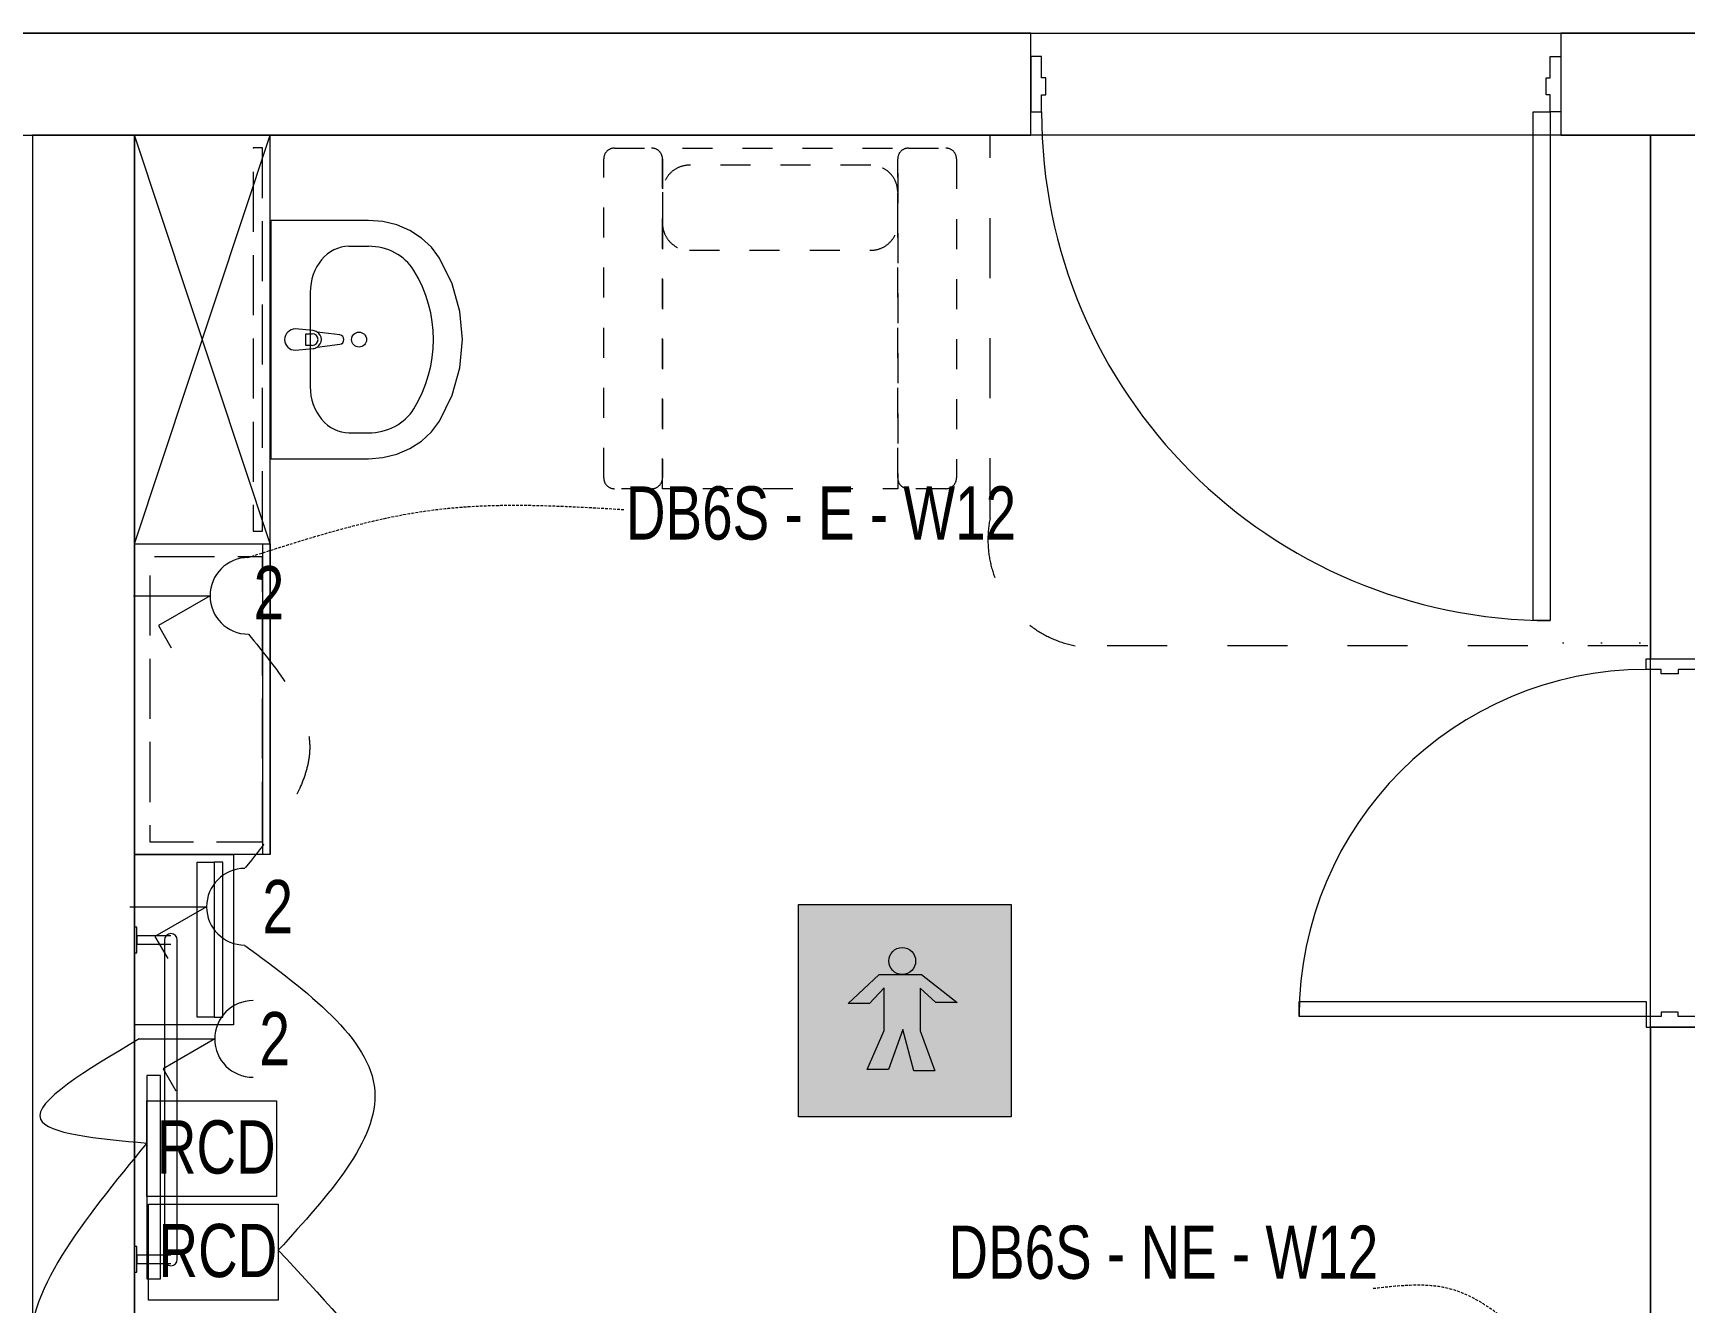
# Model space of a CAD drawing. Header units: millimetres. Extents: x -12392 to 16131, y -4930 to 15514.
# Drawn here: x -5439 to -1559, y -1610 to 1373 of the extents above; entities that cross this region are included whole.
import ezdxf

# ---------------------------------------------------------------- set-up
doc = ezdxf.new("R2010")
doc.units = ezdxf.units.MM
for name, pattern in [('IMPORT-Dashed', [282.222223, 141.111112, -141.111112]), ('IMPORT-Hidden Line', [195.611112, 141.111112, -54.5]), ('IMPORT-Insulation 90', [90, 0, -90, 0, 0]), ('IMPORT-Small Dashed', [141.111111, 70.555556, -70.555556]), ('WSP_NZ_Hidden', [9.5, 6.5, -3])]:
    doc.linetypes.add(name, pattern=pattern)
for name, color, linetype, lineweight in [('_Non Essential Power', 1, 'Continuous', 13), ('A-Des_ Columns', 250, 'Continuous', 13), ('A-Des_ Columns_Pen_No__183', 7, 'Continuous', 18), ('A-Des_ Columns_Pen_No__81', 251, 'Continuous', 18), ('A-Des_ Fittings General_Pen_No__1', 250, 'Continuous', 13), ('A-Des_ Fittings General_Pen_No__81', 251, 'Continuous', 18), ('A-Des_ Fittings Joinery_Pen_No__81', 251, 'Continuous', 18), ('A-Des_ Fittings Plumbing', 250, 'Continuous', 13), ('A-Des_ Fittings Plumbing_Pen_No__81', 251, 'Continuous', 18), ('A-Des_ Walls', 250, 'Continuous', 13), ('A-Des_ Walls_Pen_No__81', 251, 'Continuous', 18), ('ARCHICAD Doors_Pen_No__81', 251, 'Continuous', 18), ('Essential Power - MEC1', 1, 'Continuous', 13), ('L06 Enlarged Ground Proposed Plan 01_GFEnlarged Proposed Plan 01_dwg', 8, 'Continuous', 13), ('New_A-Des_ Fittings General_Pen_No__1', 250, 'Continuous', 13), ('New_A-Des_ Furniture - Room Chairs _Pen_No__4', 7, 'Continuous', 18), ('New_A-Des_ Zones_Pen_No__94', 7, 'Continuous', 18), ('Non-Essential Power - MEC', 10, 'Continuous', 13)]:
    doc.layers.add(name, color=color, linetype=linetype, lineweight=lineweight)
doc.styles.add('Arial Narrow', font='ARIALN.TTF', dxfattribs={"width": 0.9, "height": 125})

# ---------------------------------------------------------------- blocks, each defined once
blk = doc.blocks.new('L06 Enlarged Ground Proposed Plan 01_GFEnlarged Proposed Plan 01_dwg_Towel Rail _1377_14__1-12186541-NEW GROUND FLOOR LAYOUT - ELECTRICAL PROPOSED PLAN 01')
at = {"layer": 'A-Des_ Fittings General_Pen_No__81', "color": 254}
blk.add_line((-5100.3, -1507.2), (-5100.3, -757.2), dxfattribs=at)
at = {"layer": 'A-Des_ Fittings General_Pen_No__81', "color": 254, "flags": 128}
for points in [[(-5195.3, -727.2), (-5200.3, -727.2), (-5200.3, -787.2), (-5195.3, -787.2)], [(-5195.3, -1477.2), (-5200.3, -1477.2), (-5200.3, -1537.2), (-5195.3, -1537.2)]]:
    blk.add_lwpolyline(points, close=True, dxfattribs=at)
for points in [[(-5115.3, -747.2), (-5195.3, -747.2), (-5195.3, -767.2), (-5115.3, -767.2)], [(-5130.3, -757.2), (-5130.3, -1132.2), (-5130.3, -1507.2)], [(-5115.3, -1497.2), (-5195.3, -1497.2), (-5195.3, -1517.2), (-5115.3, -1517.2)]]:
    blk.add_lwpolyline(points, dxfattribs=at)
at = {"layer": 'A-Des_ Fittings General_Pen_No__81', "color": 254}
for centre, start, end in [((-5115.3, -757.2), 0, 180), ((-5115.3, -1507.2), 180, 0)]:
    blk.add_arc(centre, 15, start, end, dxfattribs=at)
blk = doc.blocks.new('L06 Enlarged Ground Proposed Plan 01_GFEnlarged Proposed Plan 01_dwg_Slab_27_1-12186611-NEW GROUND FLOOR LAYOUT - ELECTRICAL PROPOSED PLAN 01')
at = {"layer": 'A-Des_ Fittings Joinery_Pen_No__81', "color": 254, "flags": 128}
blk.add_lwpolyline([(-5171.7, -1553.4), (-5139.6, -1553.4), (-5139.6, -1075.7), (-5171.7, -1075.7)], close=True, dxfattribs=at)
blk = doc.blocks.new('L06 Enlarged Ground Proposed Plan 01_GFEnlarged Proposed Plan 01_dwg_CI Tools Door_7__1-12186635-NEW GROUND FLOOR LAYOUT - ELECTRICAL PROPOSED PLAN 01')
at = {"layer": 'ARCHICAD Doors_Pen_No__81', "color": 254, "flags": 128}
for points in [[(-3060.3, 1228.3), (-3060.3, 1268.3), (-3070.3, 1268.3), (-3070.3, 1318.3), (-3095.3, 1318.3), (-3095.3, 1188.3), (-3070.3, 1188.3), (-3070.3, 1228.3), (-3060.3, 1228.3), (-3060.3, 1268.3), (-3070.3, 1268.3), (-3070.3, 1318.3), (-3095.3, 1318.3), (-3095.3, 1188.3), (-3070.3, 1188.3), (-3070.3, 1228.3)], [(-1885.3, 1228.3), (-1885.3, 1268.3), (-1875.3, 1268.3), (-1875.3, 1318.3), (-1850.3, 1318.3), (-1850.3, 1188.3), (-1875.3, 1188.3), (-1875.3, 1228.3), (-1885.3, 1228.3), (-1885.3, 1268.3), (-1875.3, 1268.3), (-1875.3, 1318.3), (-1850.3, 1318.3), (-1850.3, 1188.3), (-1875.3, 1188.3), (-1875.3, 1228.3)], [(-1915.3, -6.7), (-1915.3, 1188.3), (-1875.3, 1188.3), (-1875.3, -6.7), (-1915.3, -6.7), (-1915.3, 1188.3), (-1875.3, 1188.3), (-1875.3, -6.7)]]:
    blk.add_lwpolyline(points, close=True, dxfattribs=at)
at = {"layer": 'ARCHICAD Doors_Pen_No__81', "color": 254}
blk.add_arc((-1875.3, 1188.3), 1195, 180, 270, dxfattribs=at)
blk = doc.blocks.new('L06 Enlarged Ground Proposed Plan 01_GFEnlarged Proposed Plan 01_dwg_Wall_7_1-12186640-NEW GROUND FLOOR LAYOUT - ELECTRICAL PROPOSED PLAN 01')
at = {"layer": 'A-Des_ Walls', "color": 10, "flags": 128}
for points in [[(-7645.3, 1188.3), (-7645.3, 1133.3), (-3095.3, 1133.3), (-3095.3, 1188.3), (-3095.3, 1318.3), (-3095.3, 1373.3), (-7645.3, 1373.3), (-7645.3, 1318.3)], [(-1850.3, 1133.3), (2679.7, 1133.3), (2679.7, 1188.3), (2679.7, 1318.3), (2679.7, 1373.3), (-1850.3, 1373.3), (-1850.3, 1318.3), (-1850.3, 1188.3)]]:
    blk.add_lwpolyline(points, close=True, dxfattribs=at)
at = {"layer": 'A-Des_ Walls_Pen_No__81', "color": 254}
for p, q in [((-5200.3, 1133.3), (-3095.3, 1133.3)), ((-1850.3, 1133.3), (369.7, 1133.3))]:
    blk.add_line(p, q, dxfattribs=at)
at = {"layer": 'A-Des_ Walls_Pen_No__81', "color": 254, "flags": 128}
for points in [[(-3095.3, 1188.3), (-3095.3, 1318.3), (-3095.3, 1373.3), (-7645.3, 1373.3), (-7645.3, 1318.3), (-7645.3, 1188.3)], [(2679.7, 1188.3), (2679.7, 1318.3), (2679.7, 1373.3), (-1850.3, 1373.3), (-1850.3, 1318.3), (-1850.3, 1188.3)]]:
    blk.add_lwpolyline(points, dxfattribs=at)
blk.add_blockref('L06 Enlarged Ground Proposed Plan 01_GFEnlarged Proposed Plan 01_dwg_CI Tools Door_7__1-12186635-NEW GROUND FLOOR LAYOUT - ELECTRICAL PROPOSED PLAN 01', (0, 0))
blk = doc.blocks.new('L06 Enlarged Ground Proposed Plan 01_GFEnlarged Proposed Plan 01_dwg_Wall_14_1-12186658-NEW GROUND FLOOR LAYOUT - ELECTRICAL PROPOSED PLAN 01')
at = {"layer": 'A-Des_ Walls', "color": 10, "flags": 128}
blk.add_lwpolyline([(-5440.3, 1133.3), (-5440.3, -3866.7), (-5200.3, -3866.7), (-5200.3, 1133.3)], close=True, dxfattribs=at)
at = {"layer": 'A-Des_ Walls_Pen_No__81', "color": 254}
for p, q in [((-5440.3, 1133.3), (-5440.3, -996.7)), ((-5200.3, -3866.7), (-5200.3, 1133.3)), ((-5440.3, -1116.7), (-5440.3, -3866.7))]:
    blk.add_line(p, q, dxfattribs=at)
blk = doc.blocks.new('L06 Enlarged Ground Proposed Plan 01_GFEnlarged Proposed Plan 01_dwg_CI Tools Door_16__1-12186667-NEW GROUND FLOOR LAYOUT - ELECTRICAL PROPOSED PLAN 01')
at = {"layer": 'ARCHICAD Doors_Pen_No__81', "color": 254, "flags": 128}
for points in [[(-1575.3, -131.7), (-1615.3, -131.7), (-1615.3, -121.7), (-1650.3, -121.7), (-1650.3, -96.7), (-1510.3, -96.7), (-1510.3, -121.7), (-1575.3, -121.7), (-1575.3, -131.7), (-1615.3, -131.7), (-1615.3, -121.7), (-1650.3, -121.7), (-1650.3, -96.7), (-1510.3, -96.7), (-1510.3, -121.7), (-1575.3, -121.7)], [(-2465.3, -901.7), (-1650.3, -901.7), (-1650.3, -936.7), (-2465.3, -936.7), (-2465.3, -901.7), (-1650.3, -901.7), (-1650.3, -936.7), (-2465.3, -936.7)], [(-1575.3, -926.7), (-1615.3, -926.7), (-1615.3, -936.7), (-1650.3, -936.7), (-1650.3, -961.7), (-1510.3, -961.7), (-1510.3, -936.7), (-1575.3, -936.7), (-1575.3, -926.7), (-1615.3, -926.7), (-1615.3, -936.7), (-1650.3, -936.7), (-1650.3, -961.7), (-1510.3, -961.7), (-1510.3, -936.7), (-1575.3, -936.7)]]:
    blk.add_lwpolyline(points, close=True, dxfattribs=at)
at = {"layer": 'ARCHICAD Doors_Pen_No__81', "color": 254}
blk.add_arc((-1650.3, -936.7), 815, 90, 180, dxfattribs=at)
blk = doc.blocks.new('L06 Enlarged Ground Proposed Plan 01_GFEnlarged Proposed Plan 01_dwg_Wall_23_1-12186668-NEW GROUND FLOOR LAYOUT - ELECTRICAL PROPOSED PLAN 01')
at = {"layer": 'A-Des_ Walls', "color": 10, "flags": 128}
for points in [[(-1640.3, 1133.3), (-1640.3, -96.7), (-1520.3, -96.7), (-1520.3, 1133.3)], [(-1520.3, -961.7), (-1640.3, -961.7), (-1640.3, -1936.7), (-1520.3, -1936.7)]]:
    blk.add_lwpolyline(points, close=True, dxfattribs=at)
at = {"layer": 'A-Des_ Walls_Pen_No__81', "color": 254, "flags": 128}
for points in [[(-1640.3, -96.7), (-1520.3, -96.7), (-1520.3, 1133.3), (-1640.3, 1133.3), (-1640.3, -96.7)], [(-1520.3, -996.7), (-1520.3, -961.7), (-1640.3, -961.7), (-1640.3, -1936.7), (-1520.3, -1936.7), (-1520.3, -1116.7)]]:
    blk.add_lwpolyline(points, dxfattribs=at)
blk.add_blockref('L06 Enlarged Ground Proposed Plan 01_GFEnlarged Proposed Plan 01_dwg_CI Tools Door_16__1-12186667-NEW GROUND FLOOR LAYOUT - ELECTRICAL PROPOSED PLAN 01', (0, 0))
blk = doc.blocks.new('L06 Enlarged Ground Proposed Plan 01_GFEnlarged Proposed Plan 01_dwg_Basin 24_46__1-12186900-NEW GROUND FLOOR LAYOUT - ELECTRICAL PROPOSED PLAN 01')
at = {"layer": 'A-Des_ Fittings Plumbing', "color": 10, "flags": 128}
blk.add_lwpolyline([(-4880.3, 373.3), (-4651.2, 373.3), (-4617.5, 376), (-4584.9, 384), (-4554.3, 397.1), (-4526.9, 414.8), (-4503.5, 436.6), (-4484.7, 461.8), (-4454.8, 522.7), (-4436.5, 587.1), (-4430.3, 653.3), (-4436.5, 719.5), (-4454.8, 784), (-4484.7, 844.8), (-4503.5, 870), (-4526.9, 891.8), (-4554.3, 909.5), (-4584.9, 922.6), (-4617.5, 930.6), (-4651.2, 933.3), (-4880.3, 933.3)], close=True, dxfattribs=at)
at = {"layer": 'A-Des_ Fittings Plumbing_Pen_No__81', "color": 254}
for p, q in [((-4697, 872.4), (-4651.2, 872.4)), ((-4788, 764.2), (-4788, 542.4)), ((-4781, 674.3), (-4823, 678.3)), ((-4718.6, 664.4), (-4771.5, 671)), ((-4823, 628.3), (-4781, 632.3)), ((-4771.5, 635.6), (-4718.6, 642.2)), ((-4697, 434.2), (-4651.2, 434.2))]:
    blk.add_line(p, q, dxfattribs=at)
at = {"layer": 'A-Des_ Fittings Plumbing_Pen_No__81', "color": 254, "flags": 128}
blk.add_lwpolyline([(-4880.3, 373.3), (-4651.2, 373.3), (-4617.5, 376), (-4584.9, 384), (-4554.3, 397.1), (-4526.9, 414.8), (-4503.5, 436.6), (-4484.7, 461.8), (-4454.8, 522.7), (-4436.5, 587.1), (-4430.3, 653.3), (-4436.5, 719.5), (-4454.8, 784), (-4484.7, 844.8), (-4503.5, 870), (-4526.9, 891.8), (-4554.3, 909.5), (-4584.9, 922.6), (-4617.5, 930.6), (-4651.2, 933.3), (-4880.3, 933.3)], close=True, dxfattribs=at)
blk.add_lwpolyline([(-4783.2, 639.7), (-4798.1, 639.7), (-4798.1, 666.9), (-4783.2, 666.9)], dxfattribs=at)
at = {"layer": 'A-Des_ Fittings Plumbing_Pen_No__81', "color": 254}
blk.add_circle((-4673.2, 653.3), 17.5, dxfattribs=at)
for centre, radius, start, end in [((-4823, 653.3), 25, 90, 270), ((-4783.2, 653.3), 13.6, 270, 90), ((-4782.9, 653.3), 21.1, 57.229, 84.8304), ((-4782.9, 653.3), 21.1, 302.771, 57.229), ((-4720, 653.3), 11.2, 277.1389, 82.8611), ((-4782.9, 653.3), 21.1, 275.1696, 302.771)]:
    blk.add_arc(centre, radius, start, end, dxfattribs=at)
for centre, major_axis, ratio, start_param, end_param in [((-4697, 764.1), (0, 108.3), 0.83962, 0, 1.570796), ((-4651.2, 764.2), (121.2, 0), 0.892754, 0.496975, 1.570796), ((-4880.3, 653.3), (381.8, 0), 0.892754, 5.78621, 6.78016), ((-4697, 542.5), (0, 108.3), 0.83962, 1.570796, 3.141593), ((-4651.2, 542.4), (-121.2, 0), 0.892754, 1.570796, 2.644618)]:
    blk.add_ellipse(centre, major_axis=major_axis, ratio=ratio, start_param=start_param, end_param=end_param, dxfattribs=at)
blk = doc.blocks.new('L06 Enlarged Ground Proposed Plan 01_GFEnlarged Proposed Plan 01_dwg_Overstuffed Chair 24-12186953-NEW GROUND FLOOR LAYOUT - ELECTRICAL PROPOSED PLAN 01')
at = {"layer": 'New_A-Des_ Furniture - Room Chairs _Pen_No__4', "color": 253, "linetype": 'IMPORT-Small Dashed'}
for p, q in [((-4073.3, 1103), (-3986, 1103)), ((-3382.7, 1103), (-3295.3, 1103)), ((-4098.7, 328.4), (-4098.7, 1077.6)), ((-3960.6, 1077.6), (-3960.6, 328.4)), ((-3471.6, 1063), (-3897.1, 1063)), ((-3408.1, 328.4), (-3408.1, 1077.6)), ((-3269.9, 1077.6), (-3269.9, 328.4)), ((-3960.6, 999.5), (-3960.6, 926.5)), ((-3408.1, 926.5), (-3408.1, 999.5)), ((-3897.1, 863), (-3471.6, 863)), ((-3986, 303), (-4073.3, 303)), ((-3295.3, 303), (-3382.7, 303))]:
    blk.add_line(p, q, dxfattribs=at)
at = {"layer": 'New_A-Des_ Furniture - Room Chairs _Pen_No__4', "color": 253, "linetype": 'IMPORT-Small Dashed', "flags": 128}
blk.add_lwpolyline([(-3960.6, 303), (-3960.6, 1103), (-3408.1, 1103), (-3408.1, 303)], close=True, dxfattribs=at)
at = {"layer": 'New_A-Des_ Furniture - Room Chairs _Pen_No__4', "color": 253, "linetype": 'IMPORT-Small Dashed'}
for centre, radius, start, end in [((-4073.3, 1077.6), 25.4, 90, 180), ((-3986, 1077.6), 25.4, 0, 90), ((-3382.7, 1077.6), 25.4, 90, 180), ((-3295.3, 1077.6), 25.4, 0, 90), ((-3897.1, 999.5), 63.5, 90, 180), ((-3471.6, 999.5), 63.5, 360, 90), ((-3897.1, 926.5), 63.5, 180, 270), ((-3471.6, 926.5), 63.5, 270, 360), ((-4073.3, 328.4), 25.4, 180, 270), ((-3986, 328.4), 25.4, 270, 0), ((-3382.7, 328.4), 25.4, 180, 270), ((-3295.3, 328.4), 25.4, 270, 0)]:
    blk.add_arc(centre, radius, start, end, dxfattribs=at)
blk = doc.blocks.new('L06 Enlarged Ground Proposed Plan 01_GFEnlarged Proposed Plan 01_dwg_Column_21_1-12187085-NEW GROUND FLOOR LAYOUT - ELECTRICAL PROPOSED PLAN 01')
at = {"layer": 'A-Des_ Columns', "color": 10, "flags": 128}
blk.add_lwpolyline([(-4882.3, 1133.3), (-5200.3, 1133.3), (-5200.3, 173.3), (-4882.3, 173.3)], close=True, dxfattribs=at)
at = {"layer": 'A-Des_ Columns_Pen_No__81', "color": 254, "flags": 128}
blk.add_lwpolyline([(-4882.3, 1133.3), (-5200.3, 1133.3), (-5200.3, 173.3), (-4882.3, 173.3)], close=True, dxfattribs=at)
blk = doc.blocks.new('L06 Enlarged Ground Proposed Plan 01_GFEnlarged Proposed Plan 01_dwg_Cadimage Cabinet_186__1-12187215-NEW GROUND FLOOR LAYOUT - ELECTRICAL PROPOSED PLAN 01')
at = {"layer": 'A-Des_ Fittings Joinery_Pen_No__81', "color": 254, "flags": 128}
for points in [[(-5200.3, -556.7), (-5200.3, 173.3), (-4900.3, 173.3), (-4900.3, -556.7)], [(-4882.3, 173.3), (-4882.3, -556.7)]]:
    blk.add_lwpolyline(points, close=True, dxfattribs=at)
at = {"layer": 'A-Des_ Fittings Joinery_Pen_No__81', "color": 254, "linetype": 'IMPORT-Hidden Line', "flags": 128}
blk.add_lwpolyline([(-4900.3, -526.7), (-4900.3, 143.3), (-5164.3, 143.3), (-5164.3, -526.7)], close=True, dxfattribs=at)
blk = doc.blocks.new('L06 Enlarged Ground Proposed Plan 01_GFEnlarged Proposed Plan 01_dwg_Cadimage Cabinet_187__1-12187216-NEW GROUND FLOOR LAYOUT - ELECTRICAL PROPOSED PLAN 01')
at = {"layer": 'A-Des_ Fittings Joinery_Pen_No__81', "color": 254, "flags": 128}
for points in [[(-5200.3, -956.7), (-5200.3, -556.7), (-4968.3, -556.7), (-4968.3, -956.7), (-5200.3, -956.7), (-5200.3, -556.7), (-4968.3, -556.7), (-4968.3, -956.7)], [(-4993.3, -938.7), (-4993.3, -574.7), (-5013.3, -574.7), (-5013.3, -938.7)]]:
    blk.add_lwpolyline(points, close=True, dxfattribs=at)
blk.add_lwpolyline([(-5013.3, -938.7), (-5053.3, -938.7), (-5053.3, -574.7), (-5013.3, -574.7)], dxfattribs=at)
blk = doc.blocks.new('L06 Enlarged Ground Proposed Plan 01_GFEnlarged Proposed Plan 01_dwg_Cadimage Cabinet_188__1-12187217-NEW GROUND FLOOR LAYOUT - ELECTRICAL PROPOSED PLAN 01')
at = {"layer": 'A-Des_ Fittings Joinery_Pen_No__81', "color": 254}
blk.add_line((-4882.3, -538.7), (-4882.3, 155.3), dxfattribs=at)
at = {"layer": 'A-Des_ Fittings Joinery_Pen_No__81', "color": 254, "flags": 128}
blk.add_lwpolyline([(-5200.3, -556.7), (-5200.3, 173.3), (-4882.3, 173.3), (-4882.3, -556.7)], close=True, dxfattribs=at)
blk = doc.blocks.new('L06 Enlarged Ground Proposed Plan 01_GFEnlarged Proposed Plan 01_dwg_Cadimage Cabinet_189__1-12187218-NEW GROUND FLOOR LAYOUT - ELECTRICAL PROPOSED PLAN 01')
at = {"layer": 'A-Des_ Fittings Joinery_Pen_No__81', "color": 254}
blk.add_line((-4882.3, 173.3), (-4882.3, 1133.3), dxfattribs=at)
at = {"layer": 'A-Des_ Fittings Joinery_Pen_No__81', "color": 254, "linetype": 'IMPORT-Hidden Line', "flags": 128}
blk.add_lwpolyline([(-4900.3, 203.3), (-4900.3, 1103.3), (-4922.3, 1103.3), (-4922.3, 203.3)], close=True, dxfattribs=at)
blk = doc.blocks.new('L06 Enlarged Ground Proposed Plan 01_GFEnlarged Proposed Plan 01_dwg-12095837-NEW GROUND FLOOR LAYOUT - ELECTRICAL PROPOSED PLAN 01')
at = {"layer": 'A-Des_ Columns_Pen_No__183', "color": 253}
for p, q in [((-5200.3, 173.3), (-4882.3, 1133.3)), ((-4882.3, 173.3), (-5200.3, 1133.3))]:
    blk.add_line(p, q, dxfattribs=at)
at = {"layer": 'A-Des_ Fittings General_Pen_No__1', "color": 9, "linetype": 'IMPORT-Dashed'}
for p, q in [((-3191.3, 233.3), (-3191.3, 1133.3)), ((-1646, -66.3), (-2991.3, -66.3))]:
    blk.add_line(p, q, dxfattribs=at)
blk.add_arc((-2941.5, 183.5), 254.7, 168.7264, 258.7263, dxfattribs=at)
at = {"layer": 'New_A-Des_ Fittings General_Pen_No__1', "color": 9, "linetype": 'IMPORT-Insulation 90'}
blk.add_line((-1665.1, -59.2), (-1990.3, -59.2), dxfattribs=at)
at = {"layer": 'New_A-Des_ Zones_Pen_No__94', "color": 253, "flags": 128}
blk.add_lwpolyline([(-10965.3, 3773.3), (-10965.3, 1373.3), (5200.2, 1373.3), (12066.4, 1373.3)], dxfattribs=at)
blk.add_lwpolyline([(-5200.3, 1133.3), (-5200.3, -3866.7), (369.7, -3866.7), (369.7, -1116.7), (-1520.3, -1116.7), (-1520.3, -1936.7), (-1640.3, -1936.7), (-1640.3, -1116.7), (-1640.3, 1133.3)], close=True, dxfattribs=at)
for name in ['L06 Enlarged Ground Proposed Plan 01_GFEnlarged Proposed Plan 01_dwg_Wall_7_1-12186640-NEW GROUND FLOOR LAYOUT - ELECTRICAL PROPOSED PLAN 01', 'L06 Enlarged Ground Proposed Plan 01_GFEnlarged Proposed Plan 01_dwg_Wall_14_1-12186658-NEW GROUND FLOOR LAYOUT - ELECTRICAL PROPOSED PLAN 01', 'L06 Enlarged Ground Proposed Plan 01_GFEnlarged Proposed Plan 01_dwg_Column_21_1-12187085-NEW GROUND FLOOR LAYOUT - ELECTRICAL PROPOSED PLAN 01', 'L06 Enlarged Ground Proposed Plan 01_GFEnlarged Proposed Plan 01_dwg_Cadimage Cabinet_189__1-12187218-NEW GROUND FLOOR LAYOUT - ELECTRICAL PROPOSED PLAN 01', 'L06 Enlarged Ground Proposed Plan 01_GFEnlarged Proposed Plan 01_dwg_Wall_23_1-12186668-NEW GROUND FLOOR LAYOUT - ELECTRICAL PROPOSED PLAN 01', 'L06 Enlarged Ground Proposed Plan 01_GFEnlarged Proposed Plan 01_dwg_Overstuffed Chair 24-12186953-NEW GROUND FLOOR LAYOUT - ELECTRICAL PROPOSED PLAN 01', 'L06 Enlarged Ground Proposed Plan 01_GFEnlarged Proposed Plan 01_dwg_Basin 24_46__1-12186900-NEW GROUND FLOOR LAYOUT - ELECTRICAL PROPOSED PLAN 01', 'L06 Enlarged Ground Proposed Plan 01_GFEnlarged Proposed Plan 01_dwg_Cadimage Cabinet_186__1-12187215-NEW GROUND FLOOR LAYOUT - ELECTRICAL PROPOSED PLAN 01', 'L06 Enlarged Ground Proposed Plan 01_GFEnlarged Proposed Plan 01_dwg_Cadimage Cabinet_188__1-12187217-NEW GROUND FLOOR LAYOUT - ELECTRICAL PROPOSED PLAN 01', 'L06 Enlarged Ground Proposed Plan 01_GFEnlarged Proposed Plan 01_dwg_Cadimage Cabinet_187__1-12187216-NEW GROUND FLOOR LAYOUT - ELECTRICAL PROPOSED PLAN 01', 'L06 Enlarged Ground Proposed Plan 01_GFEnlarged Proposed Plan 01_dwg_Towel Rail _1377_14__1-12186541-NEW GROUND FLOOR LAYOUT - ELECTRICAL PROPOSED PLAN 01', 'L06 Enlarged Ground Proposed Plan 01_GFEnlarged Proposed Plan 01_dwg_Slab_27_1-12186611-NEW GROUND FLOOR LAYOUT - ELECTRICAL PROPOSED PLAN 01']:
    blk.add_blockref(name, (0, 0))
blk = doc.blocks.new('Body Protected')
at = {"layer": '_Non Essential Power'}
h = blk.add_hatch(color=255, dxfattribs=at)
h.dxf.hatch_style = 1
h.paths.add_polyline_path([(12592, -5845.3), (13092, -5845.3), (13092, -5346.8), (12592, -5346.8)])
h.paths.add_polyline_path([(12781.5, -5511.6), (12835.8, -5511.2, -0.414214), (12804.2, -5479.6, -1), (12867.4, -5479.6, -0.414214), (12835.8, -5511.2), (12881.5, -5511.6), (12965.2, -5577), (12915.2, -5577), (12878, -5543.6), (12878, -5643.6), (12912.8, -5737.4), (12862.8, -5737.4), (12837.5, -5640.6), (12803.3, -5734.6), (12753.3, -5734.6), (12793.5, -5643), (12793.5, -5543), (12759, -5579.2), (12709, -5579.2)], flags=16)
h.paths.add_polyline_path([(12867.4, -5479.6, 1), (12804.2, -5479.6, 1)], flags=0)
at = {"layer": '_Non Essential Power', "true_color": 0x139b48}
h = blk.add_hatch(color=114, dxfattribs=at)
h.dxf.hatch_style = 1
h.paths.add_polyline_path([(13092, -5346.8), (12592, -5346.8), (12592, -5845.3), (13092, -5845.3)])
h.paths.add_polyline_path([(12781.5, -5511.6), (12835.8, -5511.2, -0.414214), (12804.2, -5479.6, -1), (12867.4, -5479.6, -0.414214), (12835.8, -5511.2), (12881.5, -5511.6), (12965.2, -5577), (12915.2, -5577), (12878, -5543.6), (12878, -5643.6), (12912.8, -5737.4), (12862.8, -5737.4), (12837.5, -5640.6), (12803.3, -5734.6), (12753.3, -5734.6), (12793.5, -5643), (12793.5, -5543), (12759, -5579.2), (12709, -5579.2)], flags=16)
h.paths.add_polyline_path([(12878, -5543.6), (12915.2, -5577), (12965.2, -5577), (12881.5, -5511.6), (12781.5, -5511.6), (12709, -5579.2), (12759, -5579.2), (12793.5, -5543), (12793.5, -5643), (12753.3, -5734.6), (12803.3, -5734.6), (12837.5, -5640.6), (12862.8, -5737.4), (12912.8, -5737.4), (12878, -5643.6)], flags=0)
h = blk.add_hatch(color=114, dxfattribs=at)
h.dxf.hatch_style = 1
h.paths.add_polyline_path([(12793.5, -5643), (12753.3, -5734.6), (12803.3, -5734.6), (12837.5, -5640.6), (12862.8, -5737.4), (12912.8, -5737.4), (12878, -5643.6), (12878, -5543.6), (12915.2, -5577), (12965.2, -5577), (12881.5, -5511.6), (12781.5, -5511.6), (12709, -5579.2), (12759, -5579.2), (12793.5, -5543)])
h.paths.add_polyline_path([(12867.4, -5479.6, 1), (12804.2, -5479.6, 1)])
at = {"layer": '_Non Essential Power', "color": 255}
for p, q in [((12709, -5579.2), (12781.5, -5511.6)), ((12793.5, -5543), (12759, -5579.2)), ((12781.5, -5511.6), (12881.5, -5511.6)), ((12793.5, -5643), (12793.5, -5543)), ((12915.2, -5577), (12878, -5543.6)), ((12878, -5543.6), (12878, -5643.6)), ((12881.5, -5511.6), (12965.2, -5577)), ((12759, -5579.2), (12709, -5579.2)), ((12965.2, -5577), (12915.2, -5577)), ((12753.3, -5734.6), (12793.5, -5643)), ((12837.5, -5640.6), (12803.3, -5734.6)), ((12862.8, -5737.4), (12837.5, -5640.6)), ((12878, -5643.6), (12912.8, -5737.4)), ((12803.3, -5734.6), (12753.3, -5734.6)), ((12912.8, -5737.4), (12862.8, -5737.4))]:
    blk.add_line(p, q, dxfattribs=at)
blk.add_lwpolyline([(12592, -5346.8), (13092, -5346.8), (13092, -5845.3), (12592, -5845.3)], close=True, dxfattribs=at)
blk.add_circle((12835.8, -5479.6), 31.6, dxfattribs=at)

msp = doc.modelspace()

# ---------------------------------------------------------------- linework, layer by layer
at = {"layer": 'Essential Power - MEC1', "lineweight": 18}
for p, q in [((-5203.3, 51.3), (-5023.3, 51.3)), ((-5023.3, 51.3), (-5144.5, -18.7)), ((-5144.5, -18.7), (-5114.5, -70.6)), ((-5211.4, -679.1), (-5031.4, -679.1)), ((-5031.4, -679.1), (-5152.7, -749.1)), ((-5152.7, -749.1), (-5122.7, -801))]:
    msp.add_line(p, q, dxfattribs=at)
at = {"layer": 'Essential Power - MEC1'}
msp.add_lwpolyline([(-5167.5, -1378.1), (-4862.9, -1378.1), (-4862.9, -1603), (-5167.5, -1603)], close=True, dxfattribs=at)
at = {"layer": 'Essential Power - MEC1', "lineweight": 18}
for centre in [(-4933.3, 51.3), (-4941.4, -679.1)]:
    msp.add_arc(centre, 90, 90, 270, dxfattribs=at)
at = {"layer": 'Essential Power - MEC1', "color": 18, "linetype": 'WSP_NZ_Hidden', "true_color": 0x000000}
msp.add_spline([(-4935, 141), (-4491.3, 253.9), (-4048.7, 253.9)], degree=3, dxfattribs=at)
at = {"layer": 'Essential Power - MEC1', "linetype": 'IMPORT-Dashed'}
msp.add_spline([(-4933.3, -38.5), (-4789.3, -296.3), (-4940.5, -587.9)], degree=3, dxfattribs=at)
at = {"layer": 'Essential Power - MEC1'}
for points in [[(-4941.3, -769.9), (-4636.5, -1110.5), (-4862.1, -1485)], [(-4579.6, -2866.4), (-1347.6, -2406.7), (-69.5, -1263.8)], [(-4862.9, -1485.6), (-4452, -2138.3), (-4585.1, -2686.6)]]:
    msp.add_spline(points, degree=3, dxfattribs=at)
at = {"layer": 'Non-Essential Power - MEC', "lineweight": 18}
for p, q in [((-5192.3, -989.6), (-5012.3, -989.6)), ((-5012.3, -989.6), (-5133.5, -1059.6)), ((-5133.5, -1059.6), (-5103.5, -1111.6))]:
    msp.add_line(p, q, dxfattribs=at)
at = {"layer": 'Non-Essential Power - MEC'}
msp.add_lwpolyline([(-5171.5, -1134.8), (-4866.9, -1134.8), (-4866.9, -1359.6), (-5171.5, -1359.6)], close=True, dxfattribs=at)
at = {"layer": 'Non-Essential Power - MEC', "lineweight": 18}
msp.add_arc((-4922.3, -989.6), 90, 90, 270, dxfattribs=at)
at = {"layer": 'Non-Essential Power - MEC'}
for points in [[(-5190, -989.6), (-5421.3, -1177.7), (-5170.8, -1234.3)], [(-5171.9, -1234.1), (-5440.9, -1728.5), (-4879.6, -2072.5)]]:
    msp.add_spline(points, degree=3, dxfattribs=at)
at = {"layer": 'Non-Essential Power - MEC', "color": 18, "linetype": 'WSP_NZ_Hidden', "true_color": 0x000000}
msp.add_spline([(-1917.7, -1703.5), (-2113, -1576.2), (-2291.2, -1576.2)], degree=3, dxfattribs=at)

# ---------------------------------------------------------------- block references
at = {"layer": '_Non Essential Power'}
msp.add_blockref('Body Protected', (-16233.4, 4673.1), dxfattribs=at)
at = {"layer": 'L06 Enlarged Ground Proposed Plan 01_GFEnlarged Proposed Plan 01_dwg', "color": 253, "lineweight": 18}
msp.add_blockref('L06 Enlarged Ground Proposed Plan 01_GFEnlarged Proposed Plan 01_dwg-12095837-NEW GROUND FLOOR LAYOUT - ELECTRICAL PROPOSED PLAN 01', (0, 0), dxfattribs=at)

# ---------------------------------------------------------------- texts
at = {"layer": 'Essential Power - MEC1', "color": 7, "insert": (-4046.5, 308.5), "char_height": 125, "width": 3279.303, "attachment_point": 1, "style": 'Arial Narrow'}
msp.add_mtext('DB6S - E - W12', dxfattribs=at)
at = {"layer": 'Essential Power - MEC1', "color": 1, "char_height": 125, "attachment_point": 1, "style": 'Arial Narrow'}
for s, insert, width in [('2', (-4920.7, 121.1), 86.582), ('2', (-4900.2, -616.2), 86.582), ('RCD', (-5144.4, -1424.1), 155.127)]:
    msp.add_mtext(s, dxfattribs=dict(at, insert=insert, width=width))
at = {"layer": 'Non-Essential Power - MEC', "color": 1, "char_height": 125, "attachment_point": 1, "style": 'Arial Narrow'}
for s, insert, width in [('2', (-4907.3, -926.4), 86.582), ('RCD', (-5148.3, -1180.8), 155.127)]:
    msp.add_mtext(s, dxfattribs=dict(at, insert=insert, width=width))
at = {"layer": 'Non-Essential Power - MEC', "color": 7, "insert": (-3289, -1428.1), "char_height": 125, "width": 3279.303, "attachment_point": 1, "style": 'Arial Narrow'}
msp.add_mtext('DB6S - NE - W12', dxfattribs=at)

doc.saveas('drawing.dxf')
